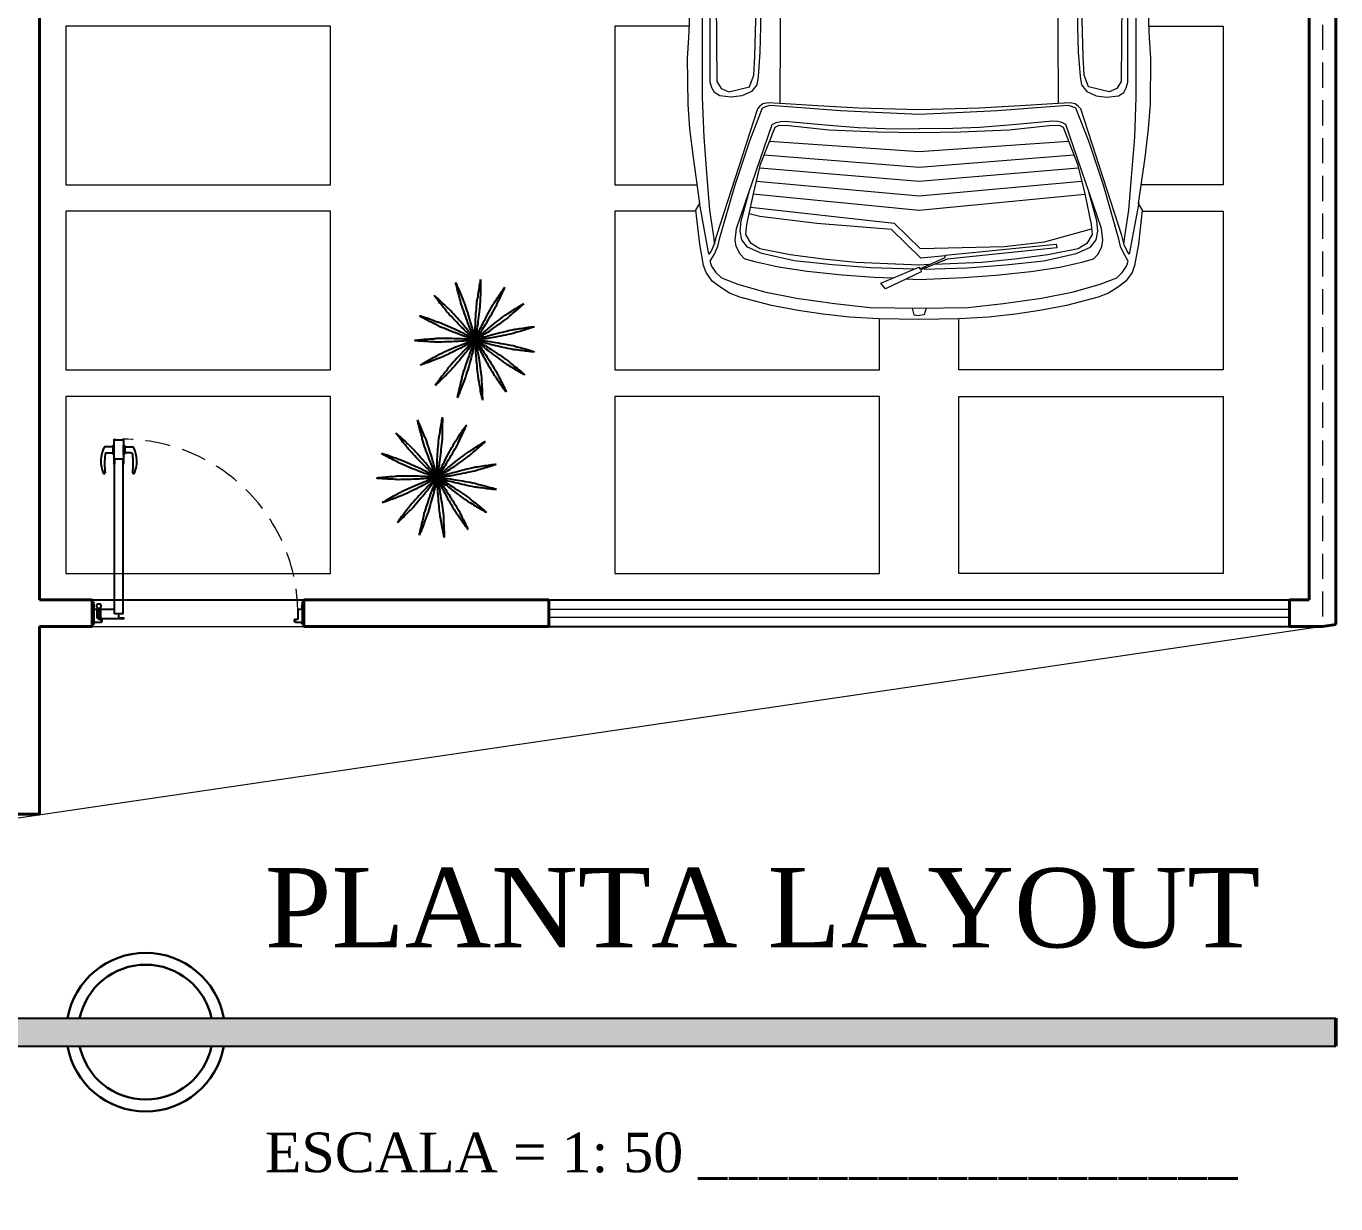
# Model space of a CAD drawing. Header units: millimetres. Extents: x 81693 to 98868, y 6565 to 11437.
# Drawn here: x 95149.4 to 95479.4, y 8517.8 to 8814.7 of the extents above; entities that cross this region are included whole.
import ezdxf

# ---------------------------------------------------------------- set-up
doc = ezdxf.new("R2010")
doc.units = ezdxf.units.MM
doc.linetypes.add('HIDDEN', pattern=[9.525, 6.35, -3.175])
for name, color, linetype, lineweight in [('Fachadas - Varanda', 3, 'Continuous', 30), ('Hachura', 1, 'Continuous', 9), ('Parede Baixa', 5, 'Continuous', 50), ('Parede Corte', 4, 'Continuous', 40), ('Pisos Externos', 15, 'Continuous', 9), ('Portas - Janelas', 2, 'Continuous', 20), ('Projeção Portas', 55, 'HIDDEN', 5), ('Projeção Viga', 1, 'HIDDEN', 9), ('Vaga', 184, 'Continuous', 13)]:
    doc.layers.add(name, color=color, linetype=linetype, lineweight=lineweight)
for name, color, linetype in [('MOLHO', 114, 'Continuous'), ('Parede Planta', 5, 'Continuous'), ('PN010', 1, 'Continuous'), ('Texto', 2, 'Continuous')]:
    doc.layers.add(name, color=color, linetype=linetype)
doc.styles.add('Valéria', font='romantic.ttf', dxfattribs={"height": 10})

# ---------------------------------------------------------------- blocks, each defined once
blk = doc.blocks.new('11')
at = {"layer": 'Vaga'}
blk.add_line((559.17, 81.18), (559.17, 35.89), dxfattribs=at)
blk.add_line((559.17, 81.18), (559.17, 35.89), dxfattribs=at)
for points in [[(474.63, 120.59), (474.83, 135.21), (474.86, 144.64), (474.76, 153.53), (474.96, 156.57), (474.29, 163.85), (474, 170.14), (473.99, 177.37), (474.05, 183.95), (475.02, 192.67), (475.63, 200.4), (477.15, 208.68), (478.19, 213.3), (479.24, 216.23), (477.86, 219.22), (478.02, 221.26), (480.2, 234.57), (482.57, 241.97), (483.66, 244.01), (485.76, 246.43), (489.3, 248.43), (492.66, 249.55), (506.52, 251.61), (520.42, 252.95), (534.93, 253.8), (547.07, 254.25), (559.17, 254.5), (571.26, 254.25), (583.41, 253.8), (597.91, 252.95), (611.82, 251.61), (625.67, 249.55), (629.04, 248.43), (632.57, 246.43), (634.67, 244.01), (635.77, 241.97), (638.14, 234.57), (640.32, 221.26), (640.48, 219.22), (639.1, 216.23), (640.14, 213.3), (641.19, 208.68), (642.71, 200.4), (643.32, 192.67), (644.29, 183.95), (644.34, 177.37), (644.33, 170.14), (644.05, 163.85), (643.38, 156.57), (643.58, 153.53), (643.47, 144.64), (643.51, 135.21), (643.71, 120.59)], [(517.62, 248.81), (509.44, 247.79), (497.29, 245.46), (492.61, 244.36), (491.9, 237.68), (502.4, 240.28), (510.56, 241.62), (514.36, 242.29), (515.96, 242.9), (518.38, 248.15)], [(520.04, 249.31), (530.97, 250.09), (547.69, 250.23), (559.17, 249.92), (570.64, 250.23), (587.37, 250.09), (598.3, 249.31)], [(554.38, 247.92), (540.19, 247.84), (521.69, 247.05)], [(563.96, 247.92), (578.14, 247.84), (596.64, 247.05)], [(600.72, 248.81), (608.9, 247.79), (621.04, 245.46), (625.73, 244.36), (626.43, 237.68), (615.94, 240.28), (607.78, 241.62), (603.98, 242.29), (602.38, 242.9), (599.96, 248.15)], [(490.96, 243.58), (488.47, 242.96), (485.88, 241.08), (484.29, 238.77), (483.24, 235.68)], [(559.18, 243.34), (552.44, 243.17), (542.29, 243.38), (530.64, 242.97), (517.35, 242.45), (516.46, 241.47), (513.49, 240.73), (502.17, 238.84), (492.62, 236.79), (491.37, 225.58), (489.64, 204.38), (488.5, 186.06), (488.14, 167.68), (487.89, 148.02), (488.07, 136.65), (494.58, 141.35), (496.41, 144.46), (498, 146.61), (503.13, 149.04), (510.03, 152.3), (518.9, 154.86), (526.13, 156.86), (532.48, 157.92), (540.21, 158.59), (550.48, 159.27), (559.17, 159.33), (567.86, 159.27), (578.13, 158.59), (585.86, 157.92), (592.21, 156.86), (599.44, 154.86), (608.31, 152.3), (615.21, 149.04), (620.33, 146.61), (621.93, 144.46), (623.76, 141.35), (630.27, 136.65), (630.44, 148.02), (630.2, 167.68), (629.84, 186.06), (628.7, 204.38), (626.97, 225.58), (625.72, 236.79), (616.17, 238.84), (604.85, 240.73), (601.87, 241.47), (600.99, 242.45), (587.69, 242.97), (576.05, 243.38), (565.9, 243.17), (559.15, 243.34)], [(553.94, 244.93), (541.57, 244.59), (520.16, 243.67)], [(554.1, 246.44), (538.14, 246.3), (521.03, 245.06)], [(564.23, 246.44), (580.2, 246.3), (597.3, 245.06)], [(564.39, 244.93), (576.76, 244.59), (598.17, 243.67)], [(627.38, 243.58), (629.87, 242.96), (632.45, 241.08), (634.05, 238.77), (635.1, 235.68)], [(473.52, 11.34), (477.28, 9.42), (480.31, 10.02), (500.25, 4.58), (500.41, 45.43), (499.71, 70.54), (498.7, 76.4), (497.37, 83.19), (483.55, 129.97), (484.67, 132.96), (486.59, 134.84), (486.65, 168.78), (487.51, 193.28), (489.01, 216.59), (490.92, 235.9), (488.82, 234.96), (486.67, 231.87), (485.74, 230.05), (483.19, 235.52), (479.29, 216.41)], [(516.43, 233.78), (513.27, 203.54), (510.99, 168.43), (510.45, 158.16)], [(601.91, 233.78), (605.07, 203.54), (607.35, 168.43), (607.88, 158.16)], [(644.82, 11.34), (641.06, 9.42), (638.02, 10.02), (618.09, 4.58), (617.92, 45.43), (618.62, 70.54), (619.64, 76.4), (620.97, 83.19), (634.78, 129.97), (633.67, 132.96), (631.75, 134.84), (631.69, 168.78), (630.83, 193.28), (629.33, 216.59), (627.42, 235.9), (629.52, 234.96), (631.66, 231.87), (632.6, 230.05), (635.15, 235.52), (639.05, 216.41)], [(485.74, 230.05), (484.31, 222.32), (482.78, 209.83), (481.7, 195.99), (480.29, 176.16), (479.91, 164.36), (479.5, 151.32), (479.02, 134.83), (478.94, 120.47), (478.93, 120.19)], [(632.6, 230.05), (634.03, 222.32), (635.56, 209.83), (636.64, 195.99), (638.05, 176.16), (638.42, 164.36), (638.84, 151.32), (639.32, 134.83), (639.4, 120.47), (639.4, 120.19)], [(503.62, 144.42), (502.63, 144.08), (489.67, 135.72), (488.46, 134.45), (487.64, 133.51), (486.71, 130.7), (487.21, 126.72), (498.91, 86.39), (499.47, 84.79), (501.07, 83.58), (502.78, 82.74), (504.77, 82.7), (508.02, 83.32), (514.15, 84.42), (521.15, 85.26), (530.37, 86.05), (544.66, 86.57), (559.17, 86.9), (573.68, 86.57), (587.97, 86.05), (597.19, 85.26), (604.19, 84.42), (610.31, 83.32), (613.56, 82.7), (615.55, 82.74), (617.27, 83.58), (618.87, 84.79), (619.42, 86.39), (631.12, 126.72), (631.63, 130.7), (630.7, 133.51), (629.87, 134.45), (628.66, 135.72), (615.71, 144.08), (605.17, 147.78), (595.11, 150.4), (585.9, 151.74), (577.34, 152.53), (567.8, 152.86), (564.44, 152.94)], [(511.12, 144.51), (503.64, 141.48), (496.63, 137.55), (491, 133.18), (489.84, 131.46), (489.64, 127.55), (502.05, 86.06), (504.32, 85.12), (505.53, 85.46), (507.86, 86.02), (515.04, 87.51), (523.14, 88.74), (530.43, 89.36), (538.82, 90.2), (546.92, 90.49), (559.17, 90.38), (571.42, 90.49), (579.52, 90.2), (587.91, 89.36), (595.2, 88.74), (603.3, 87.51), (610.48, 86.02), (612.81, 85.46), (614.02, 85.12), (616.29, 86.06), (628.7, 127.55), (628.5, 131.46), (627.33, 133.18), (621.71, 137.55), (614.7, 141.48), (607.22, 144.51), (600.86, 146.13), (596.16, 147.24), (585.89, 149.02), (574.14, 149.88), (571.55, 149.99)], [(509.66, 146.55), (513.17, 147.78), (523.22, 150.4), (532.44, 151.74), (540.99, 152.53), (550.53, 152.86), (558.43, 153.05)], [(517.48, 146.13), (522.18, 147.24), (532.44, 149.02), (544.2, 149.88), (552.09, 150.21), (559.17, 150.3)], [(569.63, 150.07), (566.25, 150.21), (559.17, 150.3)], [(514.39, 145.42), (528.2, 145.72), (524.11, 145.05), (524.45, 144.16), (562.57, 147.03), (563.03, 147.42), (563.12, 148.42), (528.36, 146.32), (514.61, 146.09), (514.3, 146.42), (500.72, 146.42), (500.72, 144.51), (514.39, 144.51), (514.39, 145.4)], [(514.39, 145.4), (514.47, 145.42)], [(484.2, 110.43), (481.49, 113.68), (476.74, 114.17), (476.46, 111.86), (460.68, 111.22), (460.18, 113.92), (461.27, 117.19), (463.15, 118.84), (468.56, 120.06), (476.34, 120.74), (476.61, 119.75), (479.54, 120.31), (482.46, 123.51), (486.58, 108.79)], [(474.62, 120.57), (474.63, 114.33), (460.84, 113.76)], [(539.93, 116.48), (540.19, 123.64), (509.52, 121.61), (509.63, 115.77)], [(621.4, 116.37), (589.51, 120.35), (566.64, 121.09), (553.46, 121.08), (544.01, 121.06)], [(634.14, 110.43), (636.85, 113.68), (641.6, 114.17), (641.87, 111.86), (657.66, 111.22), (658.16, 113.92), (657.07, 117.19), (655.19, 118.84), (649.78, 120.06), (642, 120.74), (641.72, 119.75), (638.8, 120.31), (635.87, 123.51), (631.76, 108.79)], [(643.71, 120.57), (643.7, 114.33), (657.5, 113.76)], [(478.71, 113.97), (478.24, 100.82), (478.06, 81.56), (477.59, 63.06), (477.51, 38.12), (477.65, 16.53), (477.25, -9.2), (477.17, -32.55), (477.19, -46.23), (477.76, -61.19), (478.95, -76.3), (479.96, -88.79), (481.46, -98.78), (481.85, -101.69)], [(505.82, 118.31), (492.52, 116.35)], [(639.63, 113.97), (640.09, 100.82), (640.28, 81.56), (640.75, 63.06), (640.83, 38.12), (640.68, 16.53), (641.08, -9.2), (641.16, -32.55), (641.14, -46.23), (640.57, -61.19), (639.39, -76.3), (638.38, -88.79), (636.88, -98.78), (636.49, -101.69)], [(643.9, 111.78), (643.91, 111.19), (644.43, 92.92), (645.32, 11.61), (645.87, -18.08), (646.14, -23.66), (646.7, -31.33), (646.49, -48.66), (645.77, -58.1), (644.48, -68.87), (642.02, -86.25), (643.57, -88.79), (642.07, -101.7), (640.62, -109.76), (639.67, -112.35), (637.36, -115.61), (634.15, -118.08), (630.77, -120.13), (626.9, -121.71), (614.93, -124.9), (604.89, -126.77), (595.6, -128.18), (585.4, -129.22), (574.35, -129.91), (559.17, -130.2), (543.99, -129.91), (532.94, -129.22), (522.74, -128.18), (513.45, -126.77), (503.41, -124.9), (491.44, -121.71), (487.57, -120.13), (484.19, -118.08), (480.98, -115.61), (478.66, -112.35), (477.72, -109.76), (476.27, -101.7), (474.76, -88.79), (476.31, -86.25), (473.86, -68.87), (472.57, -58.1), (471.84, -48.66), (471.64, -31.33), (472.2, -23.66), (472.46, -18.08), (473.02, 11.61), (473.9, 92.92), (474.43, 111.19), (474.44, 111.78)], [(515.28, 111.53), (516.89, 103.19)], [(536.3, 111.45), (535.49, 103.49)], [(542.51, 90.32), (544.6, 92.86), (545.42, 96.66), (544, 99.43), (538.74, 102.34), (531.28, 103.93), (524.16, 103.97), (517.49, 103.46), (513.19, 102.31), (508.5, 99.92), (506.95, 97.77), (506.75, 94.57), (508.79, 91.37), (511.83, 89.5), (515.52, 88.13)], [(507.2, 83.09), (506.56, -48.17), (506.58, -48.4)], [(611.14, 83.09), (611.77, -48.17), (611.75, -48.4)], [(642.2, -86.08), (638.63, -105.39), (637.81, -104.34), (636.71, -101.91), (635.78, -98.32), (620.28, -50.45), (619.45, -49.62), (618.18, -48.62), (616.25, -48.23), (611.77, -48.4), (597.36, -49.32), (581.92, -50.23), (559.17, -50.91), (536.42, -50.23), (520.97, -49.32), (506.56, -48.4), (502.08, -48.23), (500.16, -48.62), (498.88, -49.62), (498.06, -50.45), (482.56, -98.32), (481.62, -101.91), (480.53, -104.34), (479.7, -105.39), (476.14, -86.08)], [(549.06, -114.54), (542.25, -114.25), (530.17, -113.44), (516.92, -111.97), (505.99, -110.32), (497.09, -108.34), (493.23, -107.2), (491.51, -105.38), (490.08, -102.57), (489.69, -100.14), (490.23, -95.73), (503.65, -56.46), (505.18, -55.63), (506.74, -55.24), (508.61, -55.13), (525.17, -56.7), (536.15, -57.51), (546.42, -57.88), (559.17, -58.02)], [(559.17, -109.54), (535.4, -108.58), (522.98, -107.37), (510.45, -105.74), (499.03, -103.44), (495.76, -101.39), (493.71, -97.98), (494.1, -94.23), (496.55, -82.57), (499.3, -71.37), (504.75, -57.39), (506.24, -56.68), (509.94, -56.84), (525.06, -58.42), (543.45, -59.21), (559.17, -59.49), (574.89, -59.21), (593.28, -58.42), (608.4, -56.84), (612.1, -56.68), (613.59, -57.39), (619.03, -71.37), (621.78, -82.57), (624.24, -94.23), (624.62, -97.98), (622.58, -101.39), (619.31, -103.44), (607.89, -105.74), (595.36, -107.37), (582.94, -108.58), (564.91, -109.31)], [(554.36, -114.77), (559.17, -114.98), (576.09, -114.25), (588.17, -113.44), (601.41, -111.97), (612.35, -110.32), (621.24, -108.34), (625.11, -107.2), (626.83, -105.38), (628.26, -102.57), (628.65, -100.14), (628.1, -95.73), (614.69, -56.46), (613.15, -55.63), (611.6, -55.24), (609.73, -55.13), (593.17, -56.7), (582.18, -57.51), (571.91, -57.88), (559.17, -58.02)], [(502.69, -62.68), (559.17, -66.56), (615.65, -62.68)], [(500.66, -67.89), (559.17, -72.51), (617.68, -67.89)], [(498.94, -72.84), (559.17, -77.79), (619.4, -72.84)], [(497.72, -77.84), (559.17, -83.41), (620.62, -77.84)], [(557.24, -111.09), (540.98, -110.61), (526.46, -109.47), (512, -107.95), (499.74, -105.14), (494.32, -102.83), (492.23, -100.07), (491.61, -96.77), (491.99, -92.8), (494.98, -81.84)], [(496.39, -82.68), (559.17, -88.85), (621.81, -82.7)], [(561.1, -111.09), (577.35, -110.61), (591.88, -109.47), (606.34, -107.95), (618.6, -105.14), (624.02, -102.83), (626.11, -100.07), (626.73, -96.77), (626.35, -92.8), (623.36, -81.84)], [(495.49, -87.63), (549.73, -93.7), (559.57, -103.24), (591.36, -102.58), (606.59, -100.75), (624.41, -95.89)], [(569.17, -106.06), (559.8, -106.94), (548.79, -96.08), (520.58, -93.81), (498.94, -91.14), (494.95, -90.19)], [(562.93, -109.39), (559.17, -109.54)], [(556.51, -125.9), (557.18, -128.44), (559.17, -128.67)], [(561.82, -125.9), (561.16, -128.44), (559.17, -128.67)]]:
    blk.add_lwpolyline(points, dxfattribs=at)
for points in [[(559.17, 248.92), (563.25, 248.98), (564.12, 244.83), (559.17, 244.46), (554.22, 244.83), (555.09, 248.98)], [(615.75, 135.07), (588.03, 144.2), (565.66, 152.06), (565.06, 152.72), (555.28, 156.19), (554.35, 154.58), (563.85, 151.01), (565.77, 151.4), (587.21, 144.02), (579.02, 146.23), (578.97, 145.01), (615.42, 134.25)], [(544.49, 139.93), (543.13, 115.27), (542.47, 113.33), (540.6, 112.07), (539.23, 111.56), (509.58, 111.36), (507.59, 111.73), (506.88, 112.84), (506.33, 113.94), (504.59, 134.8), (505.13, 136.85), (506.07, 137.34), (507.17, 137.84), (541.77, 141.81), (543.05, 141.76)], [(498.37, 6.84), (482.4, 11.69), (483.26, 111.37), (486.67, 108.06), (495.66, 80.1), (497.38, 74.52), (498, 69.67), (497.94, 65.9), (498.6, 32.85), (498.53, 7.23)], [(619.97, 6.84), (635.94, 11.69), (635.08, 111.37), (631.66, 108.06), (622.68, 80.1), (620.96, 74.52), (620.34, 69.67), (620.4, 65.9), (619.73, 32.85), (619.81, 7.23)], [(541.47, 93.24), (542.89, 95.17), (542.77, 96.61), (538.9, 99.58), (528.97, 101.6), (518.59, 100.92), (512.25, 98.83), (509.93, 96.77), (509.83, 94.85), (519.44, 97.17), (520.31, 98.23), (532.45, 97.97), (534.12, 96.81)], [(559.17, 93.93), (565.19, 93.74), (570.31, 92.8), (570.49, 91.97), (559.17, 91.83), (547.85, 91.97), (548.03, 92.8), (553.15, 93.74)], [(559.17, 85.59), (560.61, 85.26), (560.61, 82.22), (559.17, 81.18), (557.69, 82.22), (557.69, 85.27), (559.17, 85.59)], [(559.17, 85.59), (557.73, 85.26), (557.73, 82.22), (559.17, 81.18), (560.65, 82.22), (560.65, 85.27), (559.17, 85.59)], [(499.81, 3.05), (499.33, -8.23), (499.23, -19.53), (498.97, -29.04), (498.32, -38.19), (497.82, -41.4), (495.79, -43.94), (492.2, -45.61), (488.17, -46.05), (483.81, -45.56), (481.82, -44.35), (480.88, -42.58), (480.27, -40.43), (480.09, 8.69), (488.92, 6.12), (497.32, 3.87)], [(497.99, 1.6), (491.69, 2.92), (482.41, 5.95), (482.75, -40.2), (484.35, -42.85), (487.23, -44.01), (495.12, -42.18), (496.01, -39.8), (496.76, -37.69), (497.09, -30.69)], [(618.53, 3.05), (619.01, -8.23), (619.11, -19.53), (619.37, -29.04), (620.02, -38.19), (620.52, -41.4), (622.55, -43.94), (626.14, -45.61), (630.16, -46.05), (634.53, -45.56), (636.52, -44.35), (637.46, -42.58), (638.06, -40.43), (638.25, 8.69), (629.41, 6.12), (621.02, 3.87)], [(620.35, 1.6), (626.64, 2.92), (635.93, 5.95), (635.59, -40.2), (633.99, -42.85), (631.1, -44.01), (623.22, -42.18), (622.33, -39.8), (621.57, -37.69), (621.24, -30.69)], [(559.17, -125.82), (577.61, -125.57), (591.14, -124.15), (605.49, -122.02), (617.59, -119.72), (627.64, -116.81), (633.88, -114.44), (635.97, -112.41), (637.58, -109.92), (638.24, -108.05), (636.53, -105.17), (635.32, -102.53), (634.73, -99.76), (628.85, -79.33), (623.3, -62.71), (618.45, -50.17), (616.85, -49.62), (615.52, -49.17), (603.61, -50.15), (588.87, -51.28), (575.79, -51.83), (559.17, -52.56), (542.55, -51.83), (529.47, -51.28), (514.73, -50.15), (502.81, -49.17), (501.49, -49.62), (499.89, -50.17), (495.04, -62.71), (489.48, -79.33), (483.61, -99.76), (483.02, -102.53), (481.81, -105.17), (480.1, -108.05), (480.76, -109.92), (482.37, -112.41), (484.46, -114.44), (490.7, -116.81), (500.75, -119.72), (512.85, -122.02), (527.19, -124.15), (540.73, -125.57)], [(611.24, -103.01), (569.78, -107.3), (559.81, -111.41), (559.97, -112.07), (546.51, -118.54), (544.68, -116.39), (559.08, -110.31), (559.42, -110.97), (569.02, -106.64), (569.23, -105.82), (610.96, -101.62)]]:
    blk.add_lwpolyline(points, close=True, dxfattribs=at)
for centre in [(546.16, 161.46), (572.18, 161.46)]:
    blk.add_circle(centre, 0.682, dxfattribs=at)
blk = doc.blocks.new('MOLHO2')
for points in [[(-0.205, 0.41, 0.04965), (-0.231, 0.447, 0.013329), (-0.323, 0.589, 0.009979), (-0.353, 0.63, 0.607526)], [(-0.242, 0.389, -0.04965), (-0.26, 0.431, -0.013329), (-0.333, 0.583, -0.009979), (-0.353, 0.63, -0.607526)], [(-0.063, 0.454, -0.04965), (-0.063, 0.499, -0.013329), (-0.067, 0.668, -0.009979), (-0.066, 0.719, -0.607526)], [(-0.021, 0.458, 0.04965), (-0.03, 0.502, 0.013329), (-0.056, 0.669, 0.009979), (-0.066, 0.719, 0.607526)], [(0.127, 0.44, -0.04965), (0.146, 0.482, -0.013329), (0.21, 0.638, -0.009979), (0.232, 0.684, -0.607526)], [(0.167, 0.427, 0.04965), (0.177, 0.471, 0.013329), (0.221, 0.634, 0.009979), (0.232, 0.684, 0.607526)], [(0.295, 0.35, -0.04965), (0.329, 0.381, -0.013329), (0.452, 0.497, -0.009979), (0.49, 0.531, -0.607526)], [(0.326, 0.322, 0.04965), (0.353, 0.358, 0.013329), (0.46, 0.49, 0.009979), (0.49, 0.531, 0.607526)], [(-0.354, 0.291, 0.04965), (-0.393, 0.314, 0.013329), (-0.535, 0.406, 0.009979), (-0.579, 0.432, 0.607526)], [(-0.379, 0.257, -0.04965), (-0.413, 0.288, -0.013329), (-0.542, 0.397, -0.009979), (-0.579, 0.432, -0.607526)], [(0, 0, -0.009979), (-0.03, 0.041, -0.013329), (-0.122, 0.183, -0.009462), (-0.242, 0.389, -0.009462)], [(0, 0, 0.009979), (-0.02, 0.047, 0.013329), (-0.093, 0.199, 0.009462), (-0.205, 0.41, 0.009462)], [(0, 0, -0.009979), (-0.01, 0.05, -0.013329), (-0.037, 0.217, -0.009462), (-0.063, 0.454, -0.009462)], [(0, 0, 0.009979), (0.001, 0.051, 0.013329), (-0.004, 0.22, 0.009462), (-0.021, 0.458, 0.009462)], [(0, 0, -0.009979), (0.011, 0.05, -0.013329), (0.055, 0.213, -0.009462), (0.127, 0.44, -0.009462)], [(0, 0, 0.009979), (0.022, 0.046, 0.013329), (0.086, 0.202, 0.009462), (0.167, 0.427, 0.009462)], [(0, 0, -0.009979), (0.03, 0.041, -0.013329), (0.137, 0.172, -0.009462), (0.295, 0.35, -0.009462)], [(0, 0, 0.009979), (0.038, 0.033, 0.013329), (0.161, 0.15, 0.009462), (0.326, 0.322, 0.009462)], [(-0.451, 0.08, -0.04965), (-0.494, 0.095, -0.013329), (-0.656, 0.143, -0.009979), (-0.705, 0.159, -0.607526)], [(-0.442, 0.121, 0.04965), (-0.487, 0.127, 0.013329), (-0.654, 0.154, 0.009979), (-0.705, 0.159, 0.607526)], [(0, 0, -0.009979), (-0.044, 0.026, -0.013329), (-0.186, 0.118, -0.009462), (-0.379, 0.257, -0.009462)], [(0, 0, 0.009979), (-0.037, 0.035, 0.013329), (-0.166, 0.144, 0.009462), (-0.354, 0.291, 0.009462)], [(0, 0, -0.009979), (0.044, 0.025, -0.013329), (0.195, 0.102, -0.009462), (0.412, 0.2, -0.009462)], [(0, 0, 0.009979), (0.049, 0.015, 0.013329), (0.208, 0.071, 0.009462), (0.429, 0.161, 0.009462)], [(0.412, 0.2, -0.04965), (0.455, 0.214, -0.013329), (0.615, 0.271, -0.009979), (0.664, 0.285, -0.607526)], [(0.429, 0.161, 0.04965), (0.469, 0.183, 0.013329), (0.619, 0.26, 0.009979), (0.664, 0.285, 0.607526)], [(0, 0, -0.009979), (-0.051, 0.006, -0.013329), (-0.218, 0.032, -0.009462), (-0.451, 0.08, -0.009462)], [(0, 0, 0.009979), (-0.048, 0.017, 0.013329), (-0.21, 0.064, 0.009462), (-0.442, 0.121, 0.009462)], [(0, 0, -0.009979), (0.051, 0.005, -0.013329), (0.22, 0.014, -0.009462), (0.458, 0.015, -0.009462)], [(0.458, 0.015, -0.04965), (0.503, 0.01, -0.013329), (0.672, -0.003, -0.009979), (0.722, -0.009, -0.607526)], [(-0.453, -0.069, 0.04965), (-0.496, -0.082, 0.013329), (-0.66, -0.126, 0.009979), (-0.708, -0.141, 0.607526)], [(-0.445, -0.11, -0.04965), (-0.49, -0.114, -0.013329), (-0.658, -0.137, -0.009979), (-0.708, -0.141, -0.607526)], [(0, 0, 0.009979), (-0.051, -0.004, 0.013329), (-0.218, -0.027, 0.009462), (-0.453, -0.069, 0.009462)], [(0, 0, -0.009979), (-0.048, -0.015, -0.013329), (-0.212, -0.059, -0.009462), (-0.445, -0.11, -0.009462)], [(0, 0, 0.009979), (-0.045, -0.025, 0.013329), (-0.189, -0.113, 0.009462), (-0.386, -0.247, 0.009462)], [(0, 0, -0.009979), (-0.038, -0.034, -0.013329), (-0.17, -0.14, -0.009462), (-0.362, -0.281, -0.009462)], [(0, 0, 0.009979), (-0.031, -0.041, 0.013329), (-0.126, -0.18, 0.009462), (-0.252, -0.383, 0.009462)], [(0, 0, -0.009979), (-0.021, -0.046, -0.013329), (-0.098, -0.197, -0.009462), (-0.216, -0.404, -0.009462)], [(0, 0, 0.009979), (-0.012, -0.05, 0.013329), (-0.042, -0.216, 0.009462), (-0.075, -0.452, 0.009462)], [(0, 0, -0.009979), (0, -0.051, -0.013329), (-0.009, -0.22, -0.009462), (-0.033, -0.457, -0.009462)], [(0, 0, -0.009979), (0.038, -0.034, -0.013329), (0.157, -0.154, -0.009462), (0.318, -0.33, -0.009462)], [(0, 0, 0.009979), (0.05, -0.006, 0.013329), (0.219, -0.019, 0.009462), (0.457, -0.027, 0.009462)], [(0, 0, 0.009979), (0.044, -0.026, 0.013329), (0.192, -0.107, 0.009462), (0.407, -0.211, 0.009462)], [(0, 0, -0.009979), (0.048, -0.016, -0.013329), (0.206, -0.077, -0.009462), (0.425, -0.172, -0.009462)], [(0, 0, 0.009979), (0.029, -0.042, 0.013329), (0.132, -0.176, 0.009462), (0.286, -0.358, 0.009462)], [(0, 0, 0.009979), (0.01, -0.05, 0.013329), (0.049, -0.214, 0.009462), (0.116, -0.443, 0.009462)], [(0, 0, -0.009979), (0.02, -0.047, -0.013329), (0.081, -0.205, -0.009462), (0.156, -0.431, -0.009462)], [(0.457, -0.027, 0.04965), (0.503, -0.023, 0.013329), (0.672, -0.014, 0.009979), (0.722, -0.009, 0.607526)], [(-0.386, -0.247, 0.04965), (-0.42, -0.277, 0.013329), (-0.552, -0.383, 0.009979), (-0.59, -0.417, 0.607526)], [(-0.362, -0.281, -0.04965), (-0.401, -0.304, -0.013329), (-0.545, -0.392, -0.009979), (-0.59, -0.417, -0.607526)], [(0.407, -0.211, 0.04965), (0.45, -0.225, 0.013329), (0.608, -0.286, 0.009979), (0.656, -0.302, 0.607526)], [(0.425, -0.172, -0.04965), (0.464, -0.195, -0.013329), (0.612, -0.276, -0.009979), (0.656, -0.302, -0.607526)], [(-0.252, -0.383, 0.04965), (-0.271, -0.424, 0.013329), (-0.348, -0.575, 0.009979), (-0.369, -0.621, 0.607526)], [(-0.216, -0.404, -0.04965), (-0.243, -0.441, -0.013329), (-0.338, -0.58, -0.009979), (-0.369, -0.621, -0.607526)], [(-0.075, -0.452, 0.04965), (-0.075, -0.497, 0.013329), (-0.084, -0.666, 0.009979), (-0.085, -0.717, 0.607526)], [(-0.033, -0.457, -0.04965), (-0.043, -0.501, -0.013329), (-0.073, -0.668, -0.009979), (-0.085, -0.717, -0.607526)], [(0.116, -0.443, 0.04965), (0.133, -0.485, 0.013329), (0.194, -0.643, 0.009979), (0.214, -0.69, 0.607526)], [(0.156, -0.431, -0.04965), (0.165, -0.475, -0.013329), (0.205, -0.64, -0.009979), (0.214, -0.69, -0.607526)], [(0.286, -0.358, 0.04965), (0.319, -0.389, 0.013329), (0.439, -0.509, 0.009979), (0.476, -0.543, 0.607526)], [(0.318, -0.33, -0.04965), (0.344, -0.367, -0.013329), (0.447, -0.501, -0.009979), (0.476, -0.543, -0.607526)]]:
    blk.add_lwpolyline(points, format="xyb")
blk = doc.blocks.new('VEG3')
at = {"layer": 'MOLHO', "xscale": 0.6290189251151159, "yscale": 0.6290189251151159, "zscale": 0.6290189251151159}
blk.add_blockref('MOLHO2', (-0.121, 0.0672), dxfattribs=at)

msp = doc.modelspace()

# ---------------------------------------------------------------- hatches: boundary and pattern name
at = {"layer": 'Parede Planta'}
msp.add_hatch(color=256, dxfattribs=at).paths.add_polyline_path([(95479.4398, 8557.6041), (95479.4398, 8564.6041), (95129.5126, 8564.6041), (95129.5126, 8557.6041)])

# ---------------------------------------------------------------- linework, layer by layer
at = {"color": 1}
for p, q in [((95171.5991, 8704.2779), (95171.5991, 8710.5846)), ((95171.5991, 8710.5846), (95171.861, 8710.5846)), ((95171.861, 8710.5846), (95171.861, 8710.4512)), ((95171.861, 8710.4512), (95172.1058, 8710.4512)), ((95172.1058, 8710.4512), (95172.1258, 8710.4312)), ((95172.1258, 8710.4312), (95172.1458, 8710.4512)), ((95172.1458, 8710.4512), (95172.1658, 8710.4312)), ((95172.1658, 8710.4312), (95172.1858, 8710.4512)), ((95172.1858, 8710.4512), (95172.2058, 8710.4312)), ((95172.2058, 8710.4312), (95172.2258, 8710.4512)), ((95172.2258, 8710.4512), (95172.2458, 8710.4312)), ((95172.2458, 8710.4312), (95172.2658, 8710.4512)), ((95172.2658, 8710.4512), (95172.2858, 8710.4312)), ((95172.2858, 8710.4312), (95172.3058, 8710.4512)), ((95172.3058, 8710.4512), (95172.3258, 8710.4312)), ((95172.3258, 8710.4312), (95172.3458, 8710.4512)), ((95172.3458, 8710.4512), (95172.3658, 8710.4312)), ((95172.3658, 8710.4312), (95172.3858, 8710.4512)), ((95172.3858, 8710.4512), (95172.4058, 8710.4312)), ((95172.4058, 8710.4312), (95172.4258, 8710.4512)), ((95172.4258, 8710.4512), (95172.4458, 8710.4312)), ((95172.4458, 8710.4312), (95172.4658, 8710.4512)), ((95172.4658, 8710.4512), (95172.4858, 8710.4312)), ((95172.4858, 8710.4312), (95172.5058, 8710.4512)), ((95172.5058, 8710.4512), (95172.5258, 8710.4312)), ((95172.5258, 8710.4312), (95172.5458, 8710.4512)), ((95172.5458, 8710.4512), (95172.5658, 8710.4312)), ((95172.5658, 8710.4312), (95172.5858, 8710.4512)), ((95172.5858, 8710.4512), (95172.9458, 8710.4512)), ((95172.9458, 8710.4512), (95172.9658, 8710.4312)), ((95172.9658, 8710.4312), (95172.9858, 8710.4512)), ((95172.9858, 8710.4512), (95173.0058, 8710.4312)), ((95173.0058, 8710.4312), (95173.0258, 8710.4512)), ((95173.0258, 8710.4512), (95173.0458, 8710.4312)), ((95173.0458, 8710.4312), (95173.0658, 8710.4512)), ((95173.0658, 8710.4512), (95173.0858, 8710.4312)), ((95173.0858, 8710.4312), (95173.1058, 8710.4512)), ((95173.1058, 8710.4512), (95173.1258, 8710.4312)), ((95173.1258, 8710.4312), (95173.1458, 8710.4512)), ((95173.1458, 8710.4512), (95173.1658, 8710.4312)), ((95173.1658, 8710.4312), (95173.1858, 8710.4512)), ((95173.1858, 8710.4512), (95173.2058, 8710.4312)), ((95173.2058, 8710.4312), (95173.2258, 8710.4512)), ((95173.2258, 8710.4512), (95173.2458, 8710.4312)), ((95173.2458, 8710.4312), (95173.2658, 8710.4512)), ((95173.2658, 8710.4512), (95173.2858, 8710.4312)), ((95173.2858, 8710.4312), (95173.3058, 8710.4512)), ((95173.3058, 8710.4512), (95173.3258, 8710.4312)), ((95173.3258, 8710.4312), (95173.3458, 8710.4512)), ((95173.3458, 8710.4512), (95173.3658, 8710.4312)), ((95173.3658, 8710.4312), (95173.3858, 8710.4512)), ((95173.3858, 8710.4512), (95173.4058, 8710.4312)), ((95173.4058, 8710.4312), (95173.4258, 8710.4512)), ((95173.4258, 8710.4512), (95173.6706, 8710.4512)), ((95173.6706, 8710.4512), (95173.6706, 8710.5846)), ((95173.6706, 8710.5846), (95173.9325, 8710.5846)), ((95173.9325, 8710.5846), (95173.9325, 8704.2779)), ((95171.2658, 8708.6846), (95169.2206, 8708.6846)), ((95169.7092, 8707.1512), (95171.2658, 8707.1512)), ((95171.2658, 8708.8512), (95171.2658, 8707.1512)), ((95171.2658, 8707.1512), (95171.2658, 8706.9846)), ((95171.3391, 8708.9179), (95171.3325, 8708.9179)), ((95171.3325, 8706.9179), (95171.3391, 8706.9179)), ((95171.5991, 8706.7112), (95171.5991, 8709.1246)), ((95173.9325, 8706.7112), (95173.9325, 8709.1246)), ((95174.1925, 8708.9179), (95174.1991, 8708.9179)), ((95174.1991, 8706.9179), (95174.1925, 8706.9179)), ((95174.2658, 8708.8512), (95174.2658, 8707.1512)), ((95174.2658, 8708.6846), (95176.311, 8708.6846)), ((95175.8224, 8707.1512), (95174.2658, 8707.1512)), ((95174.2658, 8707.1512), (95174.2658, 8706.9846)), ((95171.6991, 8704.2779), (95171.5991, 8704.2779)), ((95173.8325, 8705.5779), (95171.6991, 8705.5779)), ((95171.6991, 8705.5779), (95171.6991, 8704.2779)), ((95171.7048, 8666.5314), (95171.7048, 8705.5779)), ((95173.8258, 8666.5314), (95173.8258, 8705.5779)), ((95173.8325, 8704.2779), (95173.8325, 8705.5779)), ((95173.9325, 8704.2779), (95173.8325, 8704.2779)), ((95168.9664, 8701.9179), (95169.1099, 8701.9179)), ((95176.5653, 8701.9179), (95176.4217, 8701.9179)), ((95166.0791, 8669.3847), (95166.0791, 8668.5647)), ((95166.5458, 8669.3847), (95166.0791, 8669.3847)), ((95166.0791, 8668.5647), (95166.0791, 8668.5647)), ((95166.1125, 8668.5314), (95166.1125, 8668.5314)), ((95166.1125, 8668.5314), (95166.1458, 8668.5314)), ((95166.1458, 8668.5314), (95166.1458, 8668.5314)), ((95166.1791, 8668.9847), (95166.1791, 8669.2514)), ((95166.1791, 8669.2514), (95166.1791, 8669.2514)), ((95166.1791, 8668.9847), (95166.1791, 8668.9847)), ((95166.1791, 8668.5647), (95166.1791, 8668.8514)), ((95166.1791, 8668.8514), (95166.4458, 8668.8514)), ((95166.1791, 8668.5647), (95166.1791, 8668.5647)), ((95166.2125, 8669.2847), (95166.2125, 8669.2847)), ((95166.2125, 8669.2847), (95166.4881, 8669.2847)), ((95166.4881, 8668.9514), (95166.2125, 8668.9514)), ((95166.2125, 8668.9514), (95166.2125, 8668.9514)), ((95166.4458, 8668.8514), (95166.4458, 8668.8514)), ((95166.4791, 8668.818), (95166.4791, 8668.818)), ((95166.4791, 8668.818), (95166.4791, 8664.5847)), ((95166.4881, 8669.2847), (95166.5214, 8669.2514)), ((95166.5214, 8668.9847), (95166.4881, 8668.9514)), ((95166.5214, 8669.2514), (95166.5791, 8669.2847)), ((95166.5791, 8668.9514), (95166.5214, 8668.9847)), ((95166.5458, 8669.3847), (95166.5458, 8669.3847)), ((95166.5791, 8669.2847), (95166.5791, 8669.3514)), ((95166.5791, 8669.3514), (95166.5791, 8669.3514)), ((95166.5791, 8667.698), (95166.5791, 8668.9514)), ((95167.6125, 8667.698), (95166.5791, 8667.698)), ((95167.2191, 8668.2489, 12.6667), (95167.2191, 8668.8489, 12.6667)), ((95167.3191, 8667.1714), (95167.3391, 8667.1914)), ((95167.3391, 8667.1514), (95167.3191, 8667.1714)), ((95167.3191, 8667.1314), (95167.3391, 8667.1514)), ((95167.3391, 8667.1114), (95167.3191, 8667.1314)), ((95167.3191, 8667.0914), (95167.3391, 8667.1114)), ((95167.3391, 8667.0714), (95167.3191, 8667.0914)), ((95167.3191, 8667.0514), (95167.3391, 8667.0714)), ((95167.3391, 8667.0314), (95167.3191, 8667.0514)), ((95167.3191, 8667.0114), (95167.3391, 8667.0314)), ((95167.3391, 8666.9914), (95167.3191, 8667.0114)), ((95167.3191, 8666.9714), (95167.3391, 8666.9914)), ((95167.3391, 8666.9514), (95167.3191, 8666.9714)), ((95167.3191, 8666.9314), (95167.3391, 8666.9514)), ((95167.3391, 8666.9114), (95167.3191, 8666.9314)), ((95167.3191, 8666.8914), (95167.3391, 8666.9114)), ((95167.3391, 8666.8714), (95167.3191, 8666.8914)), ((95167.3191, 8666.8514), (95167.3391, 8666.8714)), ((95167.3391, 8666.8314), (95167.3191, 8666.8514)), ((95167.3191, 8666.8114), (95167.3391, 8666.8314)), ((95167.3391, 8666.7914), (95167.3191, 8666.8114)), ((95167.3191, 8666.7714), (95167.3391, 8666.7914)), ((95167.3391, 8666.7514), (95167.3191, 8666.7714)), ((95167.3191, 8666.7314), (95167.3391, 8666.7514)), ((95167.3391, 8666.7114), (95167.3191, 8666.7314)), ((95167.3191, 8666.5314), (95167.3391, 8666.5514)), ((95167.3391, 8666.5114), (95167.3191, 8666.5314)), ((95167.3391, 8667.1914), (95167.3391, 8667.598)), ((95167.3391, 8667.598), (95167.4991, 8667.598)), ((95167.3391, 8666.5514), (95167.3391, 8666.7114)), ((95167.3558, 8667.1836, 12.6667), (95167.3558, 8667.5502, 12.6667)), ((95167.3891, 8667.1502, 12.6667), (95167.3558, 8667.1836, 12.6667)), ((95167.3891, 8667.5836, 12.6667), (95167.4625, 8667.5836, 12.6667)), ((95167.3891, 8666.9336, 12.6667), (95167.3891, 8667.1502, 12.6667)), ((95167.4225, 8666.9002, 12.6667), (95167.3891, 8666.9336, 12.6667)), ((95167.3891, 8666.8669, 12.6667), (95167.4225, 8666.9002, 12.6667)), ((95167.3891, 8666.6264, 12.6667), (95167.3891, 8666.8669, 12.6667)), ((95167.4191, 8669.0489, 12.6667), (95168.0191, 8669.0489, 12.6667)), ((95167.4958, 8668.0489, 12.6667), (95167.4191, 8668.0489, 12.6667)), ((95167.4958, 8667.5502, 12.6667), (95167.4958, 8667.4002, 12.6667)), ((95167.4991, 8667.598), (95167.4991, 8667.418)), ((95167.4991, 8667.418), (95167.4991, 8667.418)), ((95167.5307, 8667.4017), (95167.6125, 8667.4611)), ((95167.5307, 8667.4017), (95167.5307, 8667.4017)), ((95167.5478, 8667.3726, 12.6667), (95167.6291, 8667.4275, 12.6667)), ((95167.6125, 8667.4611), (95167.6125, 8667.698)), ((95167.6291, 8667.4275, 12.6667), (95167.6291, 8667.9156, 12.6667)), ((95167.8091, 8667.3669, 12.6667), (95167.7758, 8667.3336, 12.6667)), ((95167.7758, 8667.3336, 12.6667), (95167.7758, 8665.7336, 12.6667)), ((95167.8091, 8667.9156, 12.6667), (95167.8091, 8667.3669, 12.6667)), ((95171.7048, 8667.698), (95167.8258, 8667.698)), ((95167.8258, 8667.698), (95167.8258, 8667.4361)), ((95167.8258, 8667.4361), (95167.8872, 8667.4037)), ((95167.9391, 8667.4314), (95167.9391, 8667.598)), ((95167.9391, 8667.598), (95168.0991, 8667.598)), ((95168.0191, 8668.0489, 12.6667), (95167.9425, 8668.0489, 12.6667)), ((95168.0991, 8667.598), (95168.0991, 8667.1914)), ((95168.0991, 8667.1914), (95168.1191, 8667.1714)), ((95168.1191, 8667.1714), (95168.0991, 8667.1514)), ((95168.0991, 8667.1514), (95168.1191, 8667.1314)), ((95168.1191, 8667.1314), (95168.0991, 8667.1114)), ((95168.0991, 8667.1114), (95168.1191, 8667.0914)), ((95168.1191, 8667.0914), (95168.0991, 8667.0714)), ((95168.0991, 8667.0714), (95168.1191, 8667.0514)), ((95168.1191, 8667.0514), (95168.0991, 8667.0314)), ((95168.0991, 8667.0314), (95168.1191, 8667.0114)), ((95168.1191, 8667.0114), (95168.0991, 8666.9914)), ((95168.0991, 8666.9914), (95168.1191, 8666.9714)), ((95168.1191, 8666.9714), (95168.0991, 8666.9514)), ((95168.0991, 8666.9514), (95168.1191, 8666.9314)), ((95168.1191, 8666.9314), (95168.0991, 8666.9114)), ((95168.0991, 8666.9114), (95168.1191, 8666.8914)), ((95168.1191, 8666.8914), (95168.0991, 8666.8714)), ((95168.0991, 8666.8714), (95168.1191, 8666.8514)), ((95168.1191, 8666.8514), (95168.0991, 8666.8314)), ((95168.0991, 8666.8314), (95168.1191, 8666.8114)), ((95168.1191, 8666.8114), (95168.0991, 8666.7914)), ((95168.0991, 8666.7914), (95168.1191, 8666.7714)), ((95168.1191, 8666.7714), (95168.0991, 8666.7514)), ((95168.0991, 8666.7514), (95168.1191, 8666.7314)), ((95168.1191, 8666.7314), (95168.0991, 8666.7114)), ((95168.0991, 8666.7114), (95168.0991, 8666.5514)), ((95168.0991, 8666.5514), (95168.1191, 8666.5314)), ((95168.1191, 8666.5314), (95168.0991, 8666.5114)), ((95168.2191, 8668.8489, 12.6667), (95168.2191, 8668.2489, 12.6667)), ((95173.8325, 8666.5314), (95171.7048, 8666.5314)), ((95172.7658, 8665.4647), (95172.7658, 8666.5314)), ((95218.9125, 8667.698), (95217.8791, 8667.698)), ((95217.8791, 8667.698), (95217.8791, 8665.1647)), ((95219.4125, 8669.3847), (95218.9125, 8669.3847)), ((95218.9125, 8669.3847), (95218.9125, 8669.2847)), ((95218.9125, 8669.2847), (95218.9702, 8669.2514)), ((95218.9702, 8668.9847), (95218.9125, 8668.9514)), ((95218.9125, 8668.9514), (95218.9125, 8667.698)), ((95218.9702, 8669.2514), (95219.0035, 8669.2847)), ((95219.0035, 8668.9514), (95218.9702, 8668.9847)), ((95219.0035, 8669.2847), (95219.2791, 8669.2847)), ((95219.2791, 8668.9514), (95219.0035, 8668.9514)), ((95219.0125, 8664.5847), (95219.0125, 8668.8514)), ((95219.0125, 8668.8514), (95219.3125, 8668.8514)), ((95219.3125, 8669.2514), (95219.3125, 8668.9847)), ((95219.3125, 8668.8514), (95219.3125, 8668.5514)), ((95219.3458, 8668.518), (95219.3791, 8668.518)), ((95219.4125, 8668.5514), (95219.4125, 8669.3847)), ((95166.0791, 8664.8714), (95166.0791, 8664.8714)), ((95166.0791, 8664.8714), (95166.0791, 8664.0514)), ((95166.0791, 8664.0514), (95166.5458, 8664.0514)), ((95166.1458, 8664.9047), (95166.1125, 8664.9047)), ((95166.1125, 8664.9047), (95166.1125, 8664.9047)), ((95166.1458, 8664.9047), (95166.1458, 8664.9047)), ((95166.1791, 8664.5847), (95166.1791, 8664.8714)), ((95166.1791, 8664.8714), (95166.1791, 8664.8714)), ((95166.4791, 8664.5847), (95166.1791, 8664.5847)), ((95166.1791, 8664.1847), (95166.1791, 8664.4514)), ((95166.1791, 8664.4514), (95166.1791, 8664.4514)), ((95166.1791, 8664.1847), (95166.1791, 8664.1847)), ((95166.2125, 8664.4847), (95166.2125, 8664.4847)), ((95166.2125, 8664.4847), (95166.4881, 8664.4847)), ((95166.4881, 8664.1514), (95166.2125, 8664.1514)), ((95166.2125, 8664.1514), (95166.2125, 8664.1514)), ((95166.4881, 8664.4847), (95166.5214, 8664.4514)), ((95166.5214, 8664.1847), (95166.4881, 8664.1514)), ((95166.5214, 8664.4514), (95166.5791, 8664.4847)), ((95166.5791, 8664.1514), (95166.5214, 8664.1847)), ((95166.5458, 8664.0514), (95166.5458, 8664.0514)), ((95166.5791, 8664.4847), (95168.1991, 8664.4847)), ((95166.5791, 8664.0847), (95166.5791, 8664.1514)), ((95166.5791, 8664.0847), (95166.5791, 8664.0847)), ((95167.3191, 8666.3314), (95167.3391, 8666.3514)), ((95167.3391, 8666.3114), (95167.3191, 8666.3314)), ((95167.3191, 8666.2914), (95167.3391, 8666.3114)), ((95167.3391, 8666.2714), (95167.3191, 8666.2914)), ((95167.3191, 8666.2514), (95167.3391, 8666.2714)), ((95167.3391, 8666.2314), (95167.3191, 8666.2514)), ((95167.3191, 8666.2114), (95167.3391, 8666.2314)), ((95167.3391, 8666.1914), (95167.3191, 8666.2114)), ((95167.3191, 8666.1714), (95167.3391, 8666.1914)), ((95167.3391, 8666.1514), (95167.3191, 8666.1714)), ((95167.3191, 8666.1314), (95167.3391, 8666.1514)), ((95167.3391, 8666.1114), (95167.3191, 8666.1314)), ((95167.3191, 8666.0914), (95167.3391, 8666.1114)), ((95167.3391, 8666.0714), (95167.3191, 8666.0914)), ((95167.3191, 8666.0514), (95167.3391, 8666.0714)), ((95167.3391, 8666.0314), (95167.3191, 8666.0514)), ((95167.3191, 8666.0114), (95167.3391, 8666.0314)), ((95167.3391, 8665.9914), (95167.3191, 8666.0114)), ((95167.3191, 8665.9714), (95167.3391, 8665.9914)), ((95167.3391, 8665.9514), (95167.3191, 8665.9714)), ((95167.3191, 8665.9314), (95167.3391, 8665.9514)), ((95167.3391, 8665.9114), (95167.3191, 8665.9314)), ((95167.3191, 8665.8914), (95167.3391, 8665.9114)), ((95167.3391, 8665.8714), (95167.3191, 8665.8914)), ((95167.3391, 8666.3514), (95167.3391, 8666.5114)), ((95167.3391, 8665.4647), (95167.3391, 8665.8714)), ((95167.4991, 8665.4647), (95167.3391, 8665.4647)), ((95167.3558, 8665.8836, 12.6667), (95167.3891, 8665.9169, 12.6667)), ((95167.3558, 8665.5169, 12.6667), (95167.3558, 8665.8836, 12.6667)), ((95167.3891, 8666.2002, 12.6667), (95167.3891, 8666.4363, 12.6667)), ((95167.4225, 8666.1669, 12.6667), (95167.3891, 8666.2002, 12.6667)), ((95167.3891, 8666.1336, 12.6667), (95167.4225, 8666.1669, 12.6667)), ((95167.3891, 8665.9169, 12.6667), (95167.3891, 8666.1336, 12.6667)), ((95167.4625, 8665.4836, 12.6667), (95167.3891, 8665.4836, 12.6667)), ((95167.4958, 8665.6669, 12.6667), (95167.4958, 8665.5169, 12.6667)), ((95167.4991, 8665.6447), (95167.4991, 8665.6447)), ((95167.4991, 8665.6447), (95167.4991, 8665.4647)), ((95167.6125, 8665.6059), (95167.5303, 8665.6613)), ((95167.5303, 8665.6613), (95167.5303, 8665.6613)), ((95167.6291, 8665.6396, 12.6667), (95167.5478, 8665.6945, 12.6667)), ((95167.6125, 8665.1647), (95167.6125, 8665.6059)), ((95168.1291, 8665.1647), (95167.6125, 8665.1647)), ((95167.6291, 8665.4336, 12.6667), (95167.6291, 8665.6396, 12.6667)), ((95167.8091, 8665.5331, 12.6667), (95167.686, 8665.41, 12.6667)), ((95167.7758, 8665.7336, 12.6667), (95167.8091, 8665.7002, 12.6667)), ((95167.8091, 8665.7002, 12.6667), (95167.8091, 8665.5331, 12.6667)), ((95167.8872, 8665.659), (95167.8258, 8665.6266)), ((95167.8258, 8665.6266), (95167.8258, 8665.3647)), ((95167.8258, 8665.3647), (95174.0658, 8665.3647)), ((95167.9391, 8665.4647), (95167.9391, 8665.6314)), ((95168.0991, 8665.4647), (95167.9391, 8665.4647)), ((95168.0791, 8664.9314), (95168.0791, 8665.098)), ((95168.0791, 8665.098), (95168.1625, 8665.098)), ((95168.4458, 8664.9314), (95168.0791, 8664.9314)), ((95168.0991, 8666.5114), (95168.0991, 8666.3514)), ((95168.0991, 8666.3514), (95168.1191, 8666.3314)), ((95168.1191, 8666.3314), (95168.0991, 8666.3114)), ((95168.0991, 8666.3114), (95168.1191, 8666.2914)), ((95168.1191, 8666.2914), (95168.0991, 8666.2714)), ((95168.0991, 8666.2714), (95168.1191, 8666.2514)), ((95168.1191, 8666.2514), (95168.0991, 8666.2314)), ((95168.0991, 8666.2314), (95168.1191, 8666.2114)), ((95168.1191, 8666.2114), (95168.0991, 8666.1914)), ((95168.0991, 8666.1914), (95168.1191, 8666.1714)), ((95168.1191, 8666.1714), (95168.0991, 8666.1514)), ((95168.0991, 8666.1514), (95168.1191, 8666.1314)), ((95168.1191, 8666.1314), (95168.0991, 8666.1114)), ((95168.0991, 8666.1114), (95168.1191, 8666.0914)), ((95168.1191, 8666.0914), (95168.0991, 8666.0714)), ((95168.0991, 8666.0714), (95168.1191, 8666.0514)), ((95168.1191, 8666.0514), (95168.0991, 8666.0314)), ((95168.0991, 8666.0314), (95168.1191, 8666.0114)), ((95168.1191, 8666.0114), (95168.0991, 8665.9914)), ((95168.0991, 8665.9914), (95168.1191, 8665.9714)), ((95168.1191, 8665.9714), (95168.0991, 8665.9514)), ((95168.0991, 8665.9514), (95168.1191, 8665.9314)), ((95168.1191, 8665.9314), (95168.0991, 8665.9114)), ((95168.0991, 8665.9114), (95168.1191, 8665.8914)), ((95168.1191, 8665.8914), (95168.0991, 8665.8714)), ((95168.0991, 8665.8714), (95168.0991, 8665.4647)), ((95168.1291, 8665.1647), (95168.1291, 8665.1647)), ((95168.1625, 8665.098), (95168.1625, 8665.1314)), ((95168.1625, 8665.1314), (95168.1625, 8665.1314)), ((95168.1991, 8664.4847), (95168.1991, 8664.4847)), ((95168.3625, 8665.1314), (95168.3625, 8665.1314)), ((95168.3625, 8665.1314), (95168.3625, 8665.098)), ((95168.3625, 8665.098), (95168.4458, 8665.098)), ((95168.5458, 8665.1647), (95168.3958, 8665.1647)), ((95168.3958, 8665.1647), (95168.3958, 8665.1647)), ((95168.4458, 8665.098), (95168.4458, 8664.9314)), ((95168.5458, 8664.8314), (95168.5458, 8665.1647)), ((95168.5458, 8664.8314), (95168.5458, 8664.8314)), ((95174.0658, 8665.4647), (95172.7658, 8665.4647)), ((95174.0658, 8665.3647), (95174.0658, 8665.4647)), ((95217.0958, 8665.1647), (95216.9458, 8665.1647)), ((95216.9458, 8665.1647), (95216.9458, 8664.8314)), ((95217.0458, 8664.9314), (95217.0458, 8665.098)), ((95217.0458, 8665.098), (95217.1291, 8665.098)), ((95217.4125, 8664.9314), (95217.0458, 8664.9314)), ((95217.1291, 8665.098), (95217.1291, 8665.1314)), ((95217.2925, 8664.4847), (95218.9125, 8664.4847)), ((95217.3291, 8665.1314), (95217.3291, 8665.098)), ((95217.3291, 8665.098), (95217.4125, 8665.098)), ((95217.8791, 8665.1647), (95217.3625, 8665.1647)), ((95217.4125, 8665.098), (95217.4125, 8664.9314)), ((95218.9125, 8664.4847), (95218.9702, 8664.4514)), ((95218.9702, 8664.1847), (95218.9125, 8664.1514)), ((95218.9125, 8664.1514), (95218.9125, 8664.0847)), ((95218.9458, 8664.0514), (95219.4125, 8664.0514)), ((95218.9702, 8664.4514), (95219.0035, 8664.4847)), ((95219.0035, 8664.1514), (95218.9702, 8664.1847)), ((95219.0035, 8664.4847), (95219.2791, 8664.4847)), ((95219.2791, 8664.1514), (95219.0035, 8664.1514)), ((95219.3125, 8664.5847), (95219.0125, 8664.5847)), ((95219.3125, 8664.8714), (95219.3125, 8664.5847)), ((95219.3125, 8664.4514), (95219.3125, 8664.1847)), ((95219.3791, 8664.9047), (95219.3458, 8664.9047)), ((95219.4125, 8664.0514), (95219.4125, 8664.8714))]:
    msp.add_line(p, q, dxfattribs=at)
for centre, radius, start, end in [((95176.3352, 8705.015), 8.0968, 153.794171, 201.679929), ((95169.2207, 8708.5177), 0.1668, 90.037005, 154.127935), ((95192.5873, 8704.4197), 23.4265, 174.27285, 185.676817), ((95169.7093, 8706.7177), 0.4335, 90.018477, 174.747934), ((95171.3325, 8708.8512), 0.0667, 90, 180), ((95171.3325, 8706.9846), 0.0667, 180, 270), ((95171.3391, 8708.9779), 0.06, 270, 0), ((95171.3391, 8706.8579), 0.06, 0, 90), ((95171.5725, 8708.9779), 0.1733, 90, 180), ((95171.5725, 8706.8579), 0.1733, 180, 270), ((95171.5725, 8709.1246), 0.0267, 360, 90), ((95171.5725, 8706.7112), 0.0267, 270, 0), ((95173.9591, 8709.1246), 0.0267, 90, 180), ((95173.9591, 8706.7112), 0.0267, 180, 270), ((95173.9591, 8708.9779), 0.1733, 0, 90), ((95173.9591, 8706.8579), 0.1733, 270, 0), ((95174.1925, 8708.9779), 0.06, 180, 270), ((95174.1925, 8706.8579), 0.06, 90, 180), ((95174.1991, 8708.8512), 0.0667, 0, 90), ((95174.1991, 8706.9846), 0.0667, 270, 0), ((95175.8223, 8706.7177), 0.4335, 5.252066, 89.981523), ((95152.9444, 8704.4197), 23.4265, 354.323183, 5.72715), ((95176.3109, 8708.5177), 0.1668, 25.872065, 89.962995), ((95169.1964, 8705.015), 8.0968, 338.320071, 26.205829), ((95168.9665, 8702.0847), 0.1668, 201.394531, 269.95822), ((95169.1098, 8702.0846), 0.1667, 270.02281, 6.112061), ((95176.4218, 8702.0846), 0.1667, 173.887939, 269.97719), ((95176.5651, 8702.0847), 0.1668, 270.04178, 338.605469), ((95166.1125, 8668.5647), 0.0333, 180, 270), ((95166.1458, 8668.5647), 0.0333, 270, 0), ((95166.2125, 8669.2514), 0.0333, 90, 180), ((95166.2125, 8668.9847), 0.0333, 180, 270), ((95166.4458, 8668.818), 0.0333, 0, 90), ((95166.5458, 8669.3514), 0.0333, 0, 90), ((95167.4191, 8668.8489, 12.6667), 0.2, 90, 180), ((95167.4191, 8668.2489, 12.6667), 0.2, 180, 270), ((95167.3891, 8667.5502, 12.6667), 0.0333, 90, 180), ((95167.4625, 8667.5502, 12.6667), 0.0333, 0, 90), ((95167.4958, 8667.9156, 12.6667), 0.1333, 0, 90), ((95167.5291, 8667.4002, 12.6667), 0.0333, 180, 304), ((95167.5191, 8667.418), 0.02, 180, 305.261181), ((95167.9425, 8667.9156, 12.6667), 0.1333, 90, 180), ((95167.9058, 8667.4314), 0.0333, 236, 0), ((95168.0191, 8668.8489, 12.6667), 0.2, 0, 90), ((95168.0191, 8668.2489, 12.6667), 0.2, 270, 0), ((95219.2791, 8669.2514), 0.0333, 0.011458, 90), ((95219.2791, 8668.9847), 0.0333, 270.001432, 359.998568), ((95219.3458, 8668.5514), 0.0333, 180, 270), ((95219.3791, 8668.5514), 0.0333, 270, 0), ((95166.1125, 8664.8714), 0.0333, 90, 180), ((95166.1458, 8664.8714), 0.0333, 0, 90), ((95166.2125, 8664.4514), 0.0333, 90, 180), ((95166.2125, 8664.1847), 0.0333, 180, 270), ((95166.5458, 8664.0847), 0.0333, 270, 0), ((95167.3891, 8665.5169, 12.6667), 0.0333, 180, 270), ((95167.4625, 8665.5169, 12.6667), 0.0333, 270, 0), ((95167.5291, 8665.6669, 12.6667), 0.0333, 56, 180), ((95167.5191, 8665.6447), 0.02, 56.001056, 180), ((95167.6625, 8665.4336, 12.6667), 0.0333, 180, 315), ((95167.9058, 8665.6314), 0.0333, 0, 124), ((95168.1291, 8665.1314), 0.0333, 0, 90), ((95168.1991, 8664.8314), 0.3467, 270, 0), ((95168.3958, 8665.1314), 0.0333, 90, 180), ((95217.2925, 8664.8314), 0.3467, 180, 270.001102), ((95217.0958, 8665.1314), 0.0333, 359.987906, 90.020813), ((95217.3625, 8665.1314), 0.0333, 90, 180.01146), ((95218.9458, 8664.0847), 0.0333, 180, 270), ((95219.2791, 8664.4514), 0.0333, 0.004663, 90), ((95219.2791, 8664.1847), 0.0333, 269.987653, 0.000889), ((95219.3458, 8664.8714), 0.0333, 90, 180), ((95219.3791, 8664.8714), 0.0333, 359.999029, 90.001903)]:
    msp.add_arc(centre, radius, start, end, dxfattribs=at)
at = {"layer": 'Fachadas - Varanda'}
for radius, start, end in [(20, 10.078658, 169.921342), (17, 11.881156, 168.118844), (20, 190.078658, 349.921342), (17, 191.881156, 348.118844)]:
    msp.add_arc((95179.5126, 8561.1041), radius, start, end, dxfattribs=at)
at = {"layer": 'Parede Baixa'}
msp.add_line((95479.4398, 8564.6041), (95479.4398, 8557.6041), dxfattribs=at)
at = {"layer": 'Parede Corte'}
for p, q in [((95472.7507, 9614.7209), (95472.7507, 8670.0542)), ((95479.4173, 9614.7209), (95479.4173, 8663.8784)), ((95152.7458, 9421.3876), (95152.7458, 8670.0542)), ((95166.0791, 8670.0542), (95152.7458, 8670.0542)), ((95166.0791, 8670.0542), (95166.0791, 8663.3876)), ((95219.4125, 8670.0542), (95219.4125, 8663.3876)), ((95281.0791, 8670.0542), (95219.4125, 8670.0542)), ((95281.0791, 8670.0542), (95281.0791, 8663.3876)), ((95467.7458, 8670.0542), (95467.7458, 8663.3876)), ((95467.7458, 8670.0542), (95472.7507, 8670.0542)), ((95152.7458, 8663.3876), (95152.7458, 8616.0542)), ((95166.0791, 8663.3876), (95152.7458, 8663.3876)), ((95281.0791, 8663.3876), (95219.4125, 8663.3876)), ((95476.0791, 8663.3876), (95467.7458, 8663.3876)), ((95479.4398, 8663.8817), (95476.0791, 8663.3876)), ((95152.7458, 8616.0542), (95141.0791, 8616.0542))]:
    msp.add_line(p, q, dxfattribs=at)
at = {"layer": 'Parede Planta'}
for p, q in [((95129.5126, 8564.6041), (95479.4398, 8564.6041)), ((95129.5126, 8557.6041), (95479.4398, 8557.6041))]:
    msp.add_line(p, q, dxfattribs=at)
at = {"layer": 'Pisos Externos'}
msp.add_line((95476.0791, 8663.3876), (94486.0791, 8517.824), dxfattribs=at)
for points in [[(95159.4125, 8774.7209), (95226.0791, 8774.7209), (95226.0791, 8814.7209), (95159.4125, 8814.7209)], [(95159.4125, 8728.0542), (95226.0791, 8728.0542), (95226.0791, 8768.0542), (95159.4125, 8768.0542)], [(95159.4125, 8676.7209), (95226.0791, 8676.7209), (95226.0791, 8721.3876), (95159.4125, 8721.3876)], [(95297.7458, 8676.7209), (95364.4125, 8676.7209), (95364.4125, 8721.3876), (95297.7458, 8721.3876)], [(95451.0791, 8676.7209), (95384.4125, 8676.7209), (95384.4125, 8721.3876), (95451.0791, 8721.3876)]]:
    msp.add_lwpolyline(points, close=True, dxfattribs=at)
for points in [[(95316.5725, 8814.7209), (95297.7458, 8814.7209), (95297.7458, 8774.7209), (95318.5146, 8774.7209)], [(95432.2525, 8814.7209), (95451.0791, 8814.7209), (95451.0791, 8774.7209), (95430.3104, 8774.7209)], [(95318.1763, 8768.0542), (95297.7458, 8768.0542), (95297.7458, 8728.0542), (95364.4125, 8728.0542), (95364.4125, 8740.9238)], [(95430.6486, 8768.0542), (95451.0791, 8768.0542), (95451.0791, 8728.0542), (95384.4125, 8728.0542), (95384.4125, 8740.9238)]]:
    msp.add_lwpolyline(points, dxfattribs=at)
at = {"layer": 'PN010'}
for p, q in [((95166.0791, 8670.0542), (95219.4125, 8670.0542)), ((95166.0791, 8670.0542), (95219.4125, 8670.0542)), ((95281.0791, 8670.0542), (95467.7458, 8670.0542)), ((95281.0791, 8663.3876), (95467.7458, 8663.3876))]:
    msp.add_line(p, q, dxfattribs=at)
at = {"layer": 'Portas - Janelas'}
for p, q in [((95281.0791, 8667.7209), (95467.7458, 8667.7209)), ((95166.0791, 8663.3876), (95219.4125, 8663.3876)), ((95166.0791, 8663.3876), (95219.4125, 8663.3876)), ((95281.0791, 8665.7209), (95467.7458, 8665.7209))]:
    msp.add_line(p, q, dxfattribs=at)
at = {"layer": 'Projeção Portas'}
msp.add_arc((95173.8258, 8666.5314), 44.0533, 0, 89.861269, dxfattribs=at)
at = {"layer": 'Projeção Viga'}
msp.add_line((95476.0791, 11386.8288), (95476.0791, 8663.3876), dxfattribs=at)

# ---------------------------------------------------------------- block references
at = {"layer": 'Hachura', "xscale": -33.59999999999999, "yscale": 33.6, "zscale": 33.6, "rotation": 240}
for p in [(95262.6522, 8740.2813), (95253.0273, 8705.597)]:
    msp.add_blockref('VEG3', p, dxfattribs=at)
at = {"layer": 'Vaga', "xscale": 0.6666666666666666, "yscale": 0.6666666666666666, "zscale": 0.6666666666666666}
msp.add_blockref('11', (95001.6333, 8827.5357), dxfattribs=at)

# ---------------------------------------------------------------- texts
at = {"layer": 'Texto', "insert": (95209.5413, 8602.4815), "char_height": 10, "attachment_point": 1, "style": 'Valéria'}
msp.add_mtext('{\\H2x;\\C5;PLANTA LAYOUT\\P\\P\\H0.5x;\\C2;ESCALA = 1: 50 \\C1;__________________\\C2; }', dxfattribs=at)

doc.saveas('drawing.dxf')
